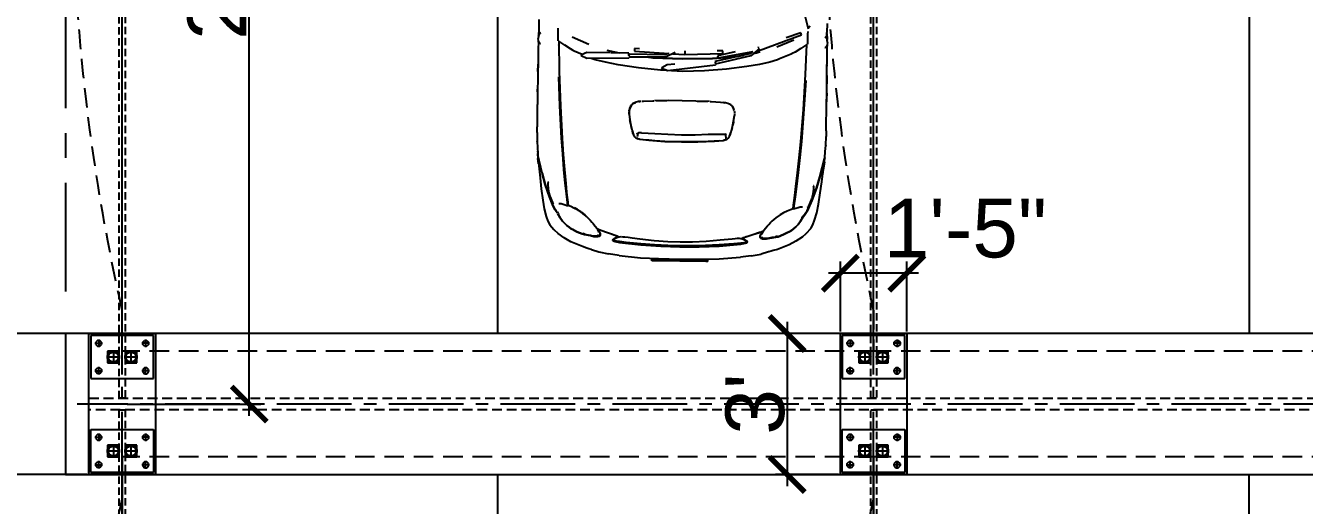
# Model space of a CAD drawing. Header units: inches. Extents: x 7915 to 10666, y -851 to 1175.
# Drawn here: x 8108.3 to 8435, y 90.7 to 213.2 of the extents above; entities that cross this region are included whole.
import ezdxf

# ---------------------------------------------------------------- set-up
doc = ezdxf.new("R2010")
doc.units = ezdxf.units.IN
doc.header["$LTSCALE"] = 10
doc.header["$MEASUREMENT"] = 0
for name, pattern in [('Amconstr', [9999, 9999, 0]), ('CENTER2', [28.575, 19.05, -3.175, 3.175, -3.175]), ('DASHED', [0.75, 0.5, -0.25]), ('HIDDEN', [9.525, 6.35, -3.175]), ('HIDDEN2', [0.1875, 0.125, -0.0625])]:
    doc.linetypes.add(name, pattern=pattern)
for name, color, linetype in [('CAR1', 250, 'Continuous'), ('dim', 1, 'Continuous'), ('DIM DET', 2, 'Continuous'), ('PARK LINE', 2, 'Continuous'), ('SHADE COL', 4, 'Continuous'), ('SHADE I SEC BEAM', 11, 'HIDDEN2'), ('TEFLONE', 41, 'Continuous'), ('WALL', 4, 'Continuous')]:
    doc.layers.add(name, color=color, linetype=linetype)
doc.styles.add('3-16', font='arial.ttf', dxfattribs={"height": 15})
doc.dimstyles.new('3-16 INCH', dxfattribs={"dimtxt": 15, "dimasz": 9, "dimexe": 3, "dimexo": 0.5, "dimgap": 0.5, "dimtad": 1, "dimdec": 4, "dimzin": 0, "dimdsep": 46, "dimlunit": 4, "dimtxsty": '3-16', "dimblk": 'ARCHTICK', "dimcen": 8, "dimdle": 3, "dimclrd": 1, "dimclre": 8, "dimclrt": 2, "dimadec": 3, "dimazin": 0, "dimtfac": 1, "dimtdec": 4, "dimtofl": 0, "dimtmove": 2, "dimatfit": 3, "dimldrblk": 'AERO', "dimfxl": 0, "dimtolj": 1, "dimtzin": 0, "dimarcsym": 0})

# ---------------------------------------------------------------- blocks, each defined once
blk = doc.blocks.new('A$Cb01bacc0')
at = {"layer": 'SHADE COL', "linetype": 'Amconstr', "lineweight": 25}
h = blk.add_hatch(color=250, dxfattribs=at)
h.dxf.hatch_style = 1
edge = h.paths.add_edge_path(flags=17)
edge.add_arc((0, 0), 1.25, 0, 360)
edge = h.paths.add_edge_path()
edge.add_arc((0, 0), 1.5, 0, 360)
at = {"layer": 'SHADE COL', "color": 250, "linetype": 'Amconstr', "lineweight": 25}
for p, q in [((1.75, 0), (-1.75, 0)), ((0, -1.75), (0, 1.75))]:
    blk.add_line(p, q, dxfattribs=at)
at = {"layer": 'SHADE COL', "color": 1, "linetype": 'Amconstr', "lineweight": 25}
blk.add_lwpolyline([(-1.5, -1.5), (1.5, -1.5), (1.5, 1.5), (-1.5, 1.5)], close=True, dxfattribs=at)
at = {"layer": 'SHADE COL', "linetype": 'Amconstr', "lineweight": 25}
for radius in [1.5, 1.25]:
    blk.add_circle((0, 0), radius, dxfattribs=at)
blk = doc.blocks.new('A$Cdadfba19')
at = {"layer": 'SHADE COL', "color": 250, "linetype": 'Amconstr', "lineweight": 25}
for p, q in [((1, 0), (-1, 0)), ((0, 1), (0, -1))]:
    blk.add_line(p, q, dxfattribs=at)
at = {"layer": 'SHADE COL', "color": 1, "linetype": 'Amconstr', "lineweight": 25}
blk.add_lwpolyline([(-0.31, 0.75), (-0.75, 0.31), (-0.75, -0.31), (-0.31, -0.75), (0.31, -0.75), (0.75, -0.31), (0.75, 0.31), (0.31, 0.75)], close=True, dxfattribs=at)
blk = doc.blocks.new('*U247')
at = {"layer": 'DIM DET', "color": 250, "linetype": 'CENTER2', "ltscale": 0.1}
blk.add_line((0, -21), (0, 21), dxfattribs=at)
at = {"layer": 'SHADE COL', "color": 1, "linetype": 'Amconstr', "lineweight": 25}
blk.add_lwpolyline([(-8.5, -18), (-8.5, 18), (8.5, 18), (8.5, -18)], close=True, dxfattribs=at)
at = {"layer": 'SHADE COL', "color": 2, "linetype": 'Amconstr', "lineweight": 25}
for points in [[(8, 6.5), (8, 17.5), (-8, 17.5), (-8, 6.5)], [(8, -6.5), (8, -17.5), (-8, -17.5), (-8, -6.5)]]:
    blk.add_lwpolyline(points, close=True, dxfattribs=at)
for p, rotation in [((-6, 15.5), 90), ((6, 8.5), 270), ((-6, -8.5), 90), ((6, -15.5), 270)]:
    blk.add_blockref('A$Cdadfba19', p, dxfattribs=dict(at, rotation=rotation))
at = {"layer": 'SHADE COL', "color": 2, "linetype": 'Amconstr', "lineweight": 25, "xscale": -1}
for p, rotation in [((6, 15.5), 270), ((-6, 8.5), 90), ((6, -8.5), 270), ((-6, -15.5), 90)]:
    blk.add_blockref('A$Cdadfba19', p, dxfattribs=dict(at, rotation=rotation))
at = {"layer": 'SHADE COL', "linetype": 'Amconstr', "lineweight": 25, "rotation": 90.00000000000001}
for p in [(-2.25, 12), (2.25, 12), (-2.25, -12), (2.25, -12)]:
    blk.add_blockref('A$Cb01bacc0', p, dxfattribs=at)
blk = doc.blocks.new('*U248')
at = {"layer": 'dim', "color": 0, "linetype": 'ByBlock', "lineweight": -2}
for p in [(0, 0), (192, 0)]:
    blk.add_blockref('*U247', p, dxfattribs=at)
blk = doc.blocks.new('*U249')
at = {"layer": 'PARK LINE', "linetype": 'Amconstr', "lineweight": 25}
for p, q in [((-17.45, 4.43), (-203.54, 51.71)), ((203.54, -51.71), (17.45, -4.43))]:
    blk.add_line(p, q, dxfattribs=at)
blk = doc.blocks.new('*U250')
at = {"layer": 'PARK LINE', "color": 0, "linetype": 'ByBlock', "lineweight": -2}
for p in [(0, 0), (-23.64, -93.04), (-47.27, -186.09), (-70.91, -279.13)]:
    blk.add_blockref('*U249', p, dxfattribs=at)
blk = doc.blocks.new('*U251')
at = {"layer": 'SHADE I SEC BEAM', "ltscale": 1.5}
blk.add_lwpolyline([(-0.75, 124.75), (0.75, 124.75), (0.75, -124.75), (-0.75, -124.75)], close=True, dxfattribs=at)
blk = doc.blocks.new('*U252')
at = {"layer": 'dim', "color": 0, "linetype": 'ByBlock', "lineweight": -2}
for p in [(0, 252.5), (192, 252.5), (0, 0), (192, 0)]:
    blk.add_blockref('*U251', p, dxfattribs=at)
blk = doc.blocks.new('*U253')
at = {"layer": 'TEFLONE', "linetype": 'DASHED'}
blk.add_lwpolyline([(-89.63, 108, 0.1117), (-89.63, -120), (102.37, -120, -0.1117), (102.37, 108), (102.37, 118.5), (-89.63, 118.5)], format="xyb", close=True, dxfattribs=at)
blk = doc.blocks.new('*U254')
at = {"layer": 'TEFLONE', "color": 0, "linetype": 'ByBlock', "lineweight": -2}
for p in [(0, 0), (192, 0)]:
    blk.add_blockref('*U253', p, dxfattribs=at)
blk = doc.blocks.new('*U255')
at = {"layer": 'TEFLONE', "linetype": 'DASHED'}
blk.add_lwpolyline([(-89.63, 108, 0.1117), (-89.63, -120), (102.37, -120, -0.1117), (102.37, 108), (102.37, 118.5), (-89.63, 118.5)], format="xyb", close=True, dxfattribs=at)
blk = doc.blocks.new('*U256')
at = {"layer": 'TEFLONE', "color": 0, "linetype": 'ByBlock', "lineweight": -2}
for p in [(0, 0), (192, 0)]:
    blk.add_blockref('*U255', p, dxfattribs=at)
blk = doc.blocks.new('A$C6e495745')
at = {"layer": 'CAR1'}
for p, q in [((25.6, 78.29), (26.94, 78.43)), ((26.94, 78.43), (26.34, 78.41)), ((27.57, 78.47), (26.94, 78.43)), ((28.49, 78.54), (26.96, 78.42)), ((30.04, 78.64), (28.49, 78.54)), ((30.04, 78.64), (30.13, 78.64)), ((32.33, 78.68), (30.13, 78.64)), ((32.33, 78.68), (33.75, 78.67)), ((36.21, 78.7), (33.75, 78.67)), ((38.54, 78.72), (36.21, 78.7)), ((40.51, 78.72), (38.54, 78.72)), ((42.71, 78.71), (39.48, 78.68)), ((43.4, 78.71), (40.51, 78.72)), ((42.71, 78.71), (43.4, 78.71)), ((45.62, 78.7), (43.4, 78.71)), ((47.81, 78.69), (45.62, 78.7)), ((47.93, 78.68), (45.79, 78.69)), ((49.8, 78.68), (47.81, 78.69)), ((47.93, 78.68), (49.8, 78.67)), ((50.73, 78.67), (49.8, 78.68)), ((49.8, 78.67), (49.8, 78.67)), ((51.84, 78.67), (49.81, 78.68)), ((53.74, 78.67), (51.84, 78.67)), ((55.42, 78.67), (53.74, 78.67)), ((54.99, 78.21), (55.29, 78.5)), ((55.29, 78.5), (55.71, 78.65)), ((55.42, 78.67), (55.74, 78.65)), ((55.71, 78.65), (55.8, 78.67)), ((55.8, 78.67), (56.37, 78.71)), ((56.94, 78.67), (56.37, 78.71)), ((56.94, 78.67), (57.03, 78.65)), ((57.45, 78.5), (57.03, 78.65)), ((57.18, 78.59), (58.65, 78.54)), ((57.74, 78.21), (57.45, 78.5)), ((58.65, 78.54), (58.92, 78.54)), ((58.92, 78.54), (61.19, 78.56)), ((9.71, 75.6), (8.8, 75.09)), ((10.92, 76.06), (9.71, 75.6)), ((12.86, 76.56), (10.92, 76.06)), ((15.07, 76.99), (12.86, 76.56)), ((14, 74.49), (15.93, 75.31)), ((15.93, 75.31), (14, 74.49)), ((16.13, 75.17), (14.53, 74.53)), ((17.94, 77.41), (15.07, 76.99)), ((15.93, 75.31), (19.11, 76.41)), ((19.11, 76.41), (15.93, 75.31)), ((16.51, 75.31), (16.13, 75.17)), ((16.76, 75.39), (16.51, 75.31)), ((16.98, 75.46), (16.76, 75.39)), ((17.24, 75.53), (16.98, 75.46)), ((18.17, 75.68), (17.24, 75.53)), ((20.77, 77.75), (17.94, 77.41)), ((18.99, 75.77), (18.17, 75.68)), ((19.57, 75.77), (18.99, 75.77)), ((19.11, 76.41), (21.99, 77.25)), ((21.99, 77.25), (19.11, 76.41)), ((19.72, 75.68), (19.57, 75.77)), ((19.74, 75.58), (19.72, 75.68)), ((24.58, 78.19), (20.77, 77.75)), ((21.99, 77.25), (26.64, 78.37)), ((24.3, 78.16), (25.74, 78.35)), ((25.52, 78.28), (25.14, 78.23)), ((25.52, 78.28), (25.6, 78.29)), ((26.34, 78.41), (25.74, 78.35)), ((26.64, 78.37), (26.75, 78.39)), ((26.75, 78.39), (26.64, 78.37)), ((26.75, 78.39), (26.84, 78.4)), ((26.84, 78.4), (26.75, 78.39)), ((26.84, 78.4), (26.92, 78.41)), ((26.92, 78.41), (26.84, 78.4)), ((26.96, 78.42), (26.87, 78.4)), ((54.96, 78.1), (54.99, 78.21)), ((57.78, 78.09), (57.74, 78.21)), ((5.51, 71.36), (6.59, 72.91)), ((7.59, 74.06), (6.61, 72.93)), ((8.8, 75.09), (7.59, 74.06)), ((9.77, 71.85), (10.64, 72.46)), ((10.64, 72.46), (9.77, 71.85)), ((10.64, 72.46), (11.67, 73.07)), ((11.67, 73.07), (10.64, 72.46)), ((11.72, 72.99), (11.49, 72.87)), ((11.89, 73.21), (11.78, 73.13)), ((11.78, 73.02), (12.12, 73.13)), ((11.84, 73.21), (12.18, 73.45)), ((12.3, 73.49), (11.89, 73.21)), ((12.18, 73.45), (12.68, 73.79)), ((12.77, 73.81), (12.3, 73.49)), ((12.68, 73.79), (13.21, 74.13)), ((13.21, 74.13), (12.68, 73.79)), ((13.21, 74.13), (14, 74.49)), ((14, 74.49), (13.21, 74.13)), ((14.09, 74.13), (14.14, 74.26)), ((14.26, 72.3), (14.12, 71.78)), ((14.17, 74.32), (14.14, 74.26)), ((14.32, 74.41), (14.17, 74.32)), ((14.27, 72.88), (14.26, 72.3)), ((14.53, 74.53), (14.32, 74.41)), ((26.83, 71.92), (22.96, 71.55)), ((23.03, 71.67), (26.89, 72.04)), ((30.9, 72.26), (26.83, 71.92)), ((26.89, 72.04), (30.95, 72.39)), ((39.15, 72.8), (30.9, 72.26)), ((30.95, 72.39), (39.24, 72.92)), ((48.09, 73.21), (39.15, 72.8)), ((39.24, 72.92), (46.59, 73.28)), ((55.77, 73.46), (48.09, 73.21)), ((53.8, 70.46), (54.72, 71.89)), ((54.72, 71.89), (55.77, 73.46)), ((54.93, 73.56), (54.85, 73.43)), ((55.82, 73.59), (58.4, 73.62)), ((58.4, 73.62), (59.06, 73.62)), ((3.35, 66.7), (4.55, 69.63)), ((4.55, 69.63), (5.51, 71.36)), ((7.13, 68.13), (7.67, 69.2)), ((7.67, 69.2), (7.13, 68.13)), ((7.67, 69.2), (7.85, 69.6)), ((7.85, 69.6), (7.67, 69.2)), ((7.85, 69.6), (8.25, 70.16)), ((8.25, 70.16), (7.85, 69.6)), ((8.25, 70.16), (8.67, 70.71)), ((8.67, 70.71), (8.25, 70.16)), ((8.67, 70.71), (9.16, 71.26)), ((9.16, 71.26), (8.67, 70.71)), ((9.16, 71.26), (9.77, 71.85)), ((9.77, 71.85), (9.16, 71.26)), ((12.73, 68.11), (13.17, 68.99)), ((12.82, 68.11), (13.2, 68.87)), ((13.17, 68.99), (13.53, 69.83)), ((13.53, 69.83), (13.77, 70.58)), ((13.96, 71.24), (13.72, 70.58)), ((13.72, 70.58), (14.55, 70.68)), ((13.72, 70.57), (13.72, 70.58)), ((13.72, 70.58), (13.73, 70.58)), ((14.69, 70.61), (13.74, 70.5)), ((13.77, 70.58), (13.77, 70.59)), ((14.12, 71.78), (13.96, 71.24)), ((14.55, 70.68), (16.81, 70.98)), ((15.87, 70.76), (14.69, 70.61)), ((17.19, 70.92), (15.87, 70.76)), ((16.81, 70.98), (19.49, 71.3)), ((19.43, 71.18), (17.19, 70.92)), ((22.96, 71.55), (19.43, 71.18)), ((19.49, 71.3), (23.02, 71.67)), ((23.02, 71.67), (23.02, 71.67)), ((23.03, 71.67), (23.03, 71.67)), ((52.39, 67.46), (53.23, 69.47)), ((53.23, 69.47), (53.29, 69.62)), ((53.29, 69.62), (53.37, 69.75)), ((53.37, 69.75), (53.8, 70.46)), ((54.99, 65.79), (56.8, 70.07)), ((2.85, 65.07), (3.01, 65.57)), ((3.01, 65.57), (3.35, 66.7)), ((6.3, 65.24), (6.44, 66.23)), ((6.44, 66.23), (6.3, 65.24)), ((6.51, 65.66), (6.43, 65.3)), ((6.44, 66.23), (6.59, 66.8)), ((6.59, 66.8), (6.44, 66.23)), ((6.59, 66.8), (7.13, 68.13)), ((7.13, 68.13), (6.59, 66.8)), ((6.77, 66.63), (6.63, 66.15)), ((10.51, 65.15), (11.36, 66.14)), ((11.49, 66.16), (10.6, 65.24)), ((11.36, 66.14), (12.2, 67.25)), ((12.18, 67.06), (11.49, 66.16)), ((12.18, 67.06), (12.82, 68.11)), ((12.18, 67.06), (12.18, 67.06)), ((12.2, 67.25), (12.73, 68.11)), ((51.42, 66.21), (52.1, 67.72)), ((51.66, 55.46), (51.42, 66.21)), ((52.32, 67.63), (52.1, 67.72)), ((52.9, 66.23), (52.32, 67.63)), ((52.91, 60.21), (52.9, 66.23)), ((54.98, 65.77), (54.99, 65.79)), ((2.07, 62.49), (1.64, 59.96)), ((2.63, 64.37), (2.07, 62.49)), ((2.63, 64.37), (2.66, 64.45)), ((2.66, 64.45), (2.85, 65.07)), ((5.96, 63.12), (6.02, 63.83)), ((6.02, 63.83), (5.96, 63.12)), ((6, 62.8), (5.96, 63.12)), ((5.96, 63.12), (6, 62.8)), ((6.12, 62.41), (6, 62.8)), ((6, 62.8), (6.12, 62.41)), ((6.02, 63.83), (6.19, 64.68)), ((6.19, 64.68), (6.02, 63.83)), ((6.2, 62.29), (6.12, 62.41)), ((6.12, 62.41), (6.2, 62.29)), ((6.24, 64.51), (6.14, 63.46)), ((6.14, 63.46), (6.18, 63.06)), ((6.18, 63.06), (6.25, 62.85)), ((6.19, 64.68), (6.3, 65.24)), ((6.3, 65.24), (6.19, 64.68)), ((6.37, 62.21), (6.2, 62.29)), ((6.2, 62.29), (6.37, 62.21)), ((6.43, 65.3), (6.24, 64.51)), ((6.27, 62.8), (6.38, 62.63)), ((6.85, 62.24), (6.37, 62.21)), ((6.37, 62.21), (6.85, 62.24)), ((6.38, 62.63), (6.49, 62.57)), ((7.38, 62.51), (6.85, 62.24)), ((6.85, 62.24), (7.38, 62.51)), ((7.04, 62.51), (7.37, 62.62)), ((7.36, 62.56), (7.89, 62.9)), ((7.37, 62.62), (7.77, 62.85)), ((7.86, 62.82), (7.38, 62.51)), ((7.38, 62.51), (7.86, 62.82)), ((7.45, 62.66), (7.44, 62.66)), ((7.48, 62.67), (7.45, 62.66)), ((7.53, 62.03), (7.86, 62.82)), ((7.9, 62.89), (7.65, 62.05)), ((7.77, 62.85), (7.99, 62.99)), ((7.85, 62.8), (7.87, 62.8)), ((7.86, 62.82), (7.89, 62.9)), ((7.87, 62.85), (7.89, 62.86)), ((7.88, 62.86), (7.9, 62.87)), ((7.89, 62.9), (7.92, 62.91)), ((8.01, 63.01), (7.9, 62.89)), ((8.6, 63.47), (8.01, 63.01)), ((8.75, 63.57), (8.6, 63.47)), ((9.3, 64.02), (8.75, 63.57)), ((9.66, 64.36), (9.3, 64.02)), ((10.17, 64.82), (9.66, 64.36)), ((10.6, 65.24), (10.17, 64.82)), ((50.51, 61.45), (51.12, 64.09)), ((51.12, 64.09), (51.44, 65.11)), ((1.19, 57.26), (1.64, 59.96)), ((4.94, 58.8), (5.05, 58.95)), ((5.05, 58.95), (4.94, 58.8)), ((5.05, 58.95), (5.11, 58.97)), ((5.11, 58.97), (5.05, 58.95)), ((5.11, 58.97), (5.3, 58.83)), ((5.3, 58.83), (5.11, 58.97)), ((5.3, 58.83), (5.46, 58.57)), ((5.46, 58.57), (5.3, 58.83)), ((6.43, 58.67), (6.61, 59.27)), ((6.69, 59.29), (6.47, 58.58)), ((6.61, 59.27), (6.96, 60.35)), ((7.04, 60.35), (6.69, 59.29)), ((6.96, 60.35), (7.53, 62.03)), ((7.65, 62.05), (7.04, 60.35)), ((49.91, 58.24), (50.51, 61.45)), ((52.92, 55.49), (52.91, 60.05)), ((52.92, 57.92), (53.53, 61.07)), ((1.19, 57.26), (0.73, 51.79)), ((4, 51.79), (4.51, 57.27)), ((4.51, 57.27), (4, 51.79)), ((4.51, 57.27), (4.8, 58.37)), ((4.8, 58.37), (4.51, 57.27)), ((4.9, 57.26), (4.69, 55.5)), ((4.8, 58.37), (4.87, 58.58)), ((4.87, 58.58), (4.8, 58.37)), ((4.87, 58.58), (4.94, 58.8)), ((4.94, 58.8), (4.87, 58.58)), ((5, 58.09), (4.9, 57.26)), ((5.08, 58.52), (5, 58.09)), ((5.29, 58.67), (5.47, 58.52)), ((5.46, 58.57), (5.71, 58.18)), ((5.71, 58.18), (5.46, 58.57)), ((5.47, 58.52), (5.63, 58.25)), ((5.63, 58.25), (5.75, 58.07)), ((5.71, 58.18), (5.9, 57.67)), ((5.9, 57.67), (5.71, 58.18)), ((5.9, 57.67), (5.93, 57.56)), ((5.93, 57.56), (5.9, 57.67)), ((5.99, 55.86), (5.92, 55.04)), ((5.93, 57.56), (6.22, 58.11)), ((6, 57.56), (5.93, 57.56)), ((6.23, 57.96), (5.95, 57.47)), ((5.95, 57.47), (6.01, 57.26)), ((6.03, 56.36), (5.99, 55.86)), ((6, 57.56), (6, 57.55)), ((6.01, 57.26), (6.05, 56.83)), ((6.05, 56.83), (6.03, 56.36)), ((6.22, 58.11), (6.43, 58.67)), ((6.47, 58.58), (6.23, 57.96)), ((49.17, 53.01), (49.91, 58.24)), ((4.69, 55.5), (4.37, 51.76)), ((5.8, 54.01), (5.55, 52.03)), ((5.92, 55.04), (5.8, 54.01)), ((30.97, 52.44), (30.74, 50.11)), ((31.26, 53.2), (30.97, 52.44)), ((30.99, 52.5), (31.02, 52.76)), ((31.02, 52.76), (31.21, 53.21)), ((31.34, 53.45), (31.17, 53.23)), ((31.17, 53.23), (31.25, 53.19)), ((31.55, 53.67), (31.34, 53.45)), ((31.36, 53.48), (31.36, 53.47)), ((31.37, 53.48), (31.36, 53.48)), ((31.8, 53.85), (31.55, 53.67)), ((32.46, 52.95), (31.55, 53.07)), ((32.09, 54), (31.8, 53.85)), ((31.87, 53.89), (31.89, 53.91)), ((31.89, 53.91), (31.95, 53.93)), ((33.22, 54.39), (32.09, 54)), ((32.32, 54.08), (32.55, 54.18)), ((32.34, 53.08), (32.56, 52.85)), ((32.34, 53.08), (32.34, 53.08)), ((32.37, 53.3), (32.59, 52.78)), ((32.37, 53.22), (32.48, 53.03)), ((32.37, 53.22), (32.37, 53.22)), ((32.55, 54.18), (32.93, 54.29)), ((32.58, 51.99), (32.59, 52.79)), ((34.53, 54.74), (33.22, 54.39)), ((33.5, 54.47), (33.84, 54.57)), ((33.84, 54.57), (34.23, 54.66)), ((35.94, 55.02), (34.53, 54.74)), ((34.94, 54.82), (35.57, 54.96)), ((35.57, 54.96), (35.86, 55)), ((37.35, 55.22), (35.94, 55.02)), ((37.35, 55.22), (37.5, 55.24)), ((38.02, 55.23), (37.35, 55.22)), ((37.5, 55.24), (37.85, 55.23)), ((38.65, 55.13), (38.02, 55.23)), ((38.09, 55.22), (38.25, 55.21)), ((38.25, 55.21), (38.49, 55.15)), ((39.21, 54.94), (38.65, 55.13)), ((38.79, 55.08), (38.84, 55.07)), ((38.84, 55.07), (39.2, 54.94)), ((39.2, 54.94), (39.52, 54.78)), ((39.68, 54.69), (39.21, 54.94)), ((39.52, 54.78), (39.56, 54.76)), ((39.85, 54.56), (39.68, 54.69)), ((39.72, 54.66), (39.77, 54.64)), ((39.77, 54.64), (39.79, 54.61)), ((39.97, 54.41), (39.85, 54.56)), ((40.05, 54.25), (39.97, 54.41)), ((40.01, 54.33), (40.05, 54.27)), ((40.05, 54.27), (40.29, 53.77)), ((40.15, 54.07), (40.05, 54.25)), ((40.4, 53.45), (40.15, 54.07)), ((40.29, 53.77), (40.34, 53.61)), ((40.57, 52.88), (40.4, 53.45)), ((40.66, 52.24), (40.57, 52.88)), ((40.58, 52.81), (40.6, 52.75)), ((40.6, 52.75), (40.62, 52.52)), ((48.65, 47.37), (49.17, 53.01)), ((51.66, 55.46), (51.75, 55.46)), ((52.01, 46.15), (51.9, 55.47)), ((52.51, 55.44), (52.17, 55.48)), ((52.3, 55.47), (52.92, 55.49)), ((52.46, 55.45), (52.46, 55.47)), ((52.63, 55.43), (52.51, 55.44)), ((52.61, 46.33), (52.63, 55.43)), ((53.41, 54.09), (52.96, 45.2)), ((54.1, 54.11), (53.41, 54.09)), ((54.06, 52.8), (54.1, 54.11)), ((0.73, 51.79), (0.56, 47.23)), ((3.72, 46.64), (4, 51.79)), ((4, 51.79), (3.72, 46.64)), ((4.37, 51.76), (4.16, 48.27)), ((5.55, 52.03), (5.21, 48.4)), ((30.74, 50.11), (30.5, 45.97)), ((30.64, 48.6), (30.74, 50.12)), ((30.74, 50.12), (30.87, 51.45)), ((30.87, 51.45), (30.87, 51.46)), ((32.58, 51.99), (32.48, 48.59)), ((40.67, 52.03), (40.72, 51.62)), ((40.72, 51.62), (40.85, 49.18)), ((40.85, 49.18), (40.86, 48.96)), ((51.85, 49.39), (51.63, 41.76)), ((51.63, 41.76), (51.85, 49.38)), ((51.85, 49.38), (51.96, 50.47)), ((51.96, 50.47), (51.85, 49.39)), ((0, 48.81), (0, 48.93)), ((0, 48.93), (0.44, 48.92)), ((0, 48.62), (0, 48.81)), ((0, 48.38), (0, 48.62)), ((0, 35.14), (0, 48.38)), ((0.44, 48.92), (0.44, 48.8)), ((0.44, 48.8), (0.44, 48.92)), ((0.44, 48.8), (0.44, 48.6)), ((0.44, 48.61), (0.44, 48.8)), ((0.44, 48.39), (0.44, 48.61)), ((0.44, 48.6), (0.44, 48.38)), ((0.44, 35.14), (0.44, 48.39)), ((0.44, 48.38), (0.44, 35.14)), ((0.56, 47.23), (0.5, 41.76)), ((3.62, 41.76), (3.72, 46.64)), ((3.72, 46.64), (3.62, 41.76)), ((4.16, 48.27), (4.03, 44.87)), ((5.21, 48.4), (4.99, 44.91)), ((30.5, 45.97), (30.43, 41.76)), ((30.43, 41.76), (30.49, 45.97)), ((30.49, 45.97), (30.64, 48.6)), ((32.48, 48.59), (32.34, 45.28)), ((40.94, 45.3), (40.87, 48.75)), ((40.88, 48.26), (40.93, 46.71)), ((40.93, 46.71), (40.93, 45.62)), ((48.45, 41.76), (48.65, 47.37)), ((48.58, 45.53), (49.13, 47.1)), ((49.28, 47.02), (49.13, 47.1)), ((50.04, 45.69), (49.28, 47.02)), ((53.21, 43.66), (52.01, 46.15)), ((52.97, 45.39), (52.61, 46.33)), ((4.03, 44.87), (3.99, 41.76)), ((4.99, 44.91), (4.91, 41.76)), ((32.34, 45.28), (32.26, 41.76)), ((40.94, 41.76), (40.94, 45.3)), ((50.16, 33.35), (48.58, 45.51)), ((50.26, 43.73), (50.04, 45.69)), ((52.92, 44.27), (52.76, 41.22)), ((53.21, 43.66), (53.23, 43.66)), ((0.5, 41.76), (0.56, 36.29)), ((3.72, 36.88), (3.62, 41.76)), ((3.62, 41.76), (3.72, 36.88)), ((3.99, 41.76), (4.03, 38.65)), ((4.91, 41.76), (4.99, 38.61)), ((30.43, 41.76), (30.5, 37.55)), ((30.49, 37.55), (30.43, 41.76)), ((32.26, 41.76), (32.34, 38.24)), ((40.94, 38.22), (40.94, 41.76)), ((48.65, 36.15), (48.45, 41.76)), ((51.85, 34.14), (51.63, 41.76)), ((51.63, 41.76), (51.85, 34.13)), ((52.76, 41.22), (53.13, 31.51)), ((53.55, 41.2), (52.76, 41.22)), ((53.68, 41.21), (53.55, 41.2)), ((0.56, 36.29), (0.73, 31.73)), ((4, 31.73), (3.72, 36.88)), ((3.72, 36.88), (4, 31.73)), ((4.03, 38.65), (4.16, 35.25)), ((4.99, 38.61), (5.21, 35.11)), ((30.64, 34.92), (30.49, 37.55)), ((30.5, 37.55), (30.74, 33.36)), ((32.34, 38.24), (32.48, 34.93)), ((40.87, 34.77), (40.94, 38.22)), ((40.93, 36.81), (40.88, 35.25)), ((40.93, 37.89), (40.93, 36.81)), ((49.17, 30.51), (48.65, 36.15)), ((0, 34.93), (0, 35.14)), ((0, 34.74), (0, 34.93)), ((0, 34.6), (0, 34.74)), ((0, 34.6), (0.44, 34.6)), ((0, 34.6), (0.44, 34.6)), ((0.44, 34.93), (0.44, 35.14)), ((0.44, 35.14), (0.44, 34.91)), ((0.44, 34.73), (0.44, 34.93)), ((0.44, 34.91), (0.44, 34.72)), ((0.44, 34.6), (0.44, 34.73)), ((0.44, 34.72), (0.44, 34.6)), ((0.44, 34.6), (0.44, 34.6)), ((4.16, 35.25), (4.37, 31.76)), ((5.21, 35.11), (5.55, 31.49)), ((30.74, 33.4), (30.64, 34.92)), ((30.87, 32.08), (30.74, 33.4)), ((30.74, 33.36), (30.97, 31.08)), ((32.48, 34.93), (32.58, 31.53)), ((40.85, 34.34), (40.72, 31.9)), ((40.86, 34.55), (40.85, 34.34)), ((50.16, 33.35), (50.3, 33.36)), ((52.64, 24.32), (50.39, 33.38)), ((51.04, 33.46), (50.57, 33.41)), ((51.07, 33.48), (51.04, 33.46)), ((53.15, 24.64), (51.12, 33.48)), ((52.49, 27.78), (51.85, 34.14)), ((51.85, 34.13), (52.29, 29.7)), ((52.57, 32.88), (52.07, 32.69)), ((52.07, 32.69), (53.79, 23.74)), ((53.63, 28.33), (52.57, 32.88)), ((53.86, 31.53), (53.84, 32.99)), ((0.73, 31.73), (1.19, 26.26)), ((4.51, 26.25), (4, 31.73)), ((4, 31.73), (4.51, 26.25)), ((4.37, 31.76), (4.69, 28.02)), ((5.55, 31.49), (5.8, 29.51)), ((5.8, 29.51), (5.92, 28.48)), ((30.97, 31.08), (31.26, 30.31)), ((31.02, 30.76), (30.99, 31.01)), ((31.21, 30.31), (31.02, 30.76)), ((31.25, 30.33), (31.17, 30.29)), ((31.17, 30.29), (31.34, 30.06)), ((31.34, 30.06), (31.55, 29.85)), ((31.36, 30.04), (31.36, 30.03)), ((31.36, 30.03), (31.37, 30.03)), ((32.44, 30.55), (31.51, 30.44)), ((31.55, 29.85), (31.8, 29.67)), ((31.8, 29.67), (32.09, 29.52)), ((31.89, 29.61), (31.87, 29.63)), ((31.95, 29.59), (31.89, 29.61)), ((32.09, 29.52), (33.22, 29.13)), ((32.55, 29.34), (32.32, 29.44)), ((32.34, 30.43), (32.56, 30.67)), ((32.37, 30.3), (32.59, 30.74)), ((32.58, 31.53), (32.59, 30.74)), ((40.05, 29.27), (40.15, 29.45)), ((40.15, 29.45), (40.4, 30.07)), ((40.4, 30.07), (40.57, 30.64)), ((40.57, 30.64), (40.66, 31.28)), ((40.62, 31), (40.6, 30.76)), ((40.72, 31.9), (40.66, 31.28)), ((49.91, 25.28), (49.17, 30.51)), ((53.13, 31.51), (53.82, 31.53)), ((53.86, 31.53), (53.82, 31.53)), ((1.64, 23.56), (1.19, 26.26)), ((4.8, 25.15), (4.51, 26.25)), ((4.51, 26.25), (4.8, 25.15)), ((4.69, 28.02), (4.9, 26.25)), ((4.9, 26.25), (5, 25.43)), ((5.92, 28.48), (5.99, 27.66)), ((6.01, 26.26), (5.95, 26.04)), ((5.99, 27.66), (6.03, 27.16)), ((6.05, 26.69), (6.01, 26.26)), ((6.03, 27.16), (6.05, 26.69)), ((32.93, 29.23), (32.55, 29.34)), ((33.22, 29.13), (34.53, 28.78)), ((33.84, 28.95), (33.5, 29.05)), ((34.23, 28.86), (33.84, 28.95)), ((34.53, 28.78), (35.94, 28.5)), ((35.57, 28.56), (34.94, 28.7)), ((35.86, 28.52), (35.57, 28.56)), ((35.94, 28.5), (37.35, 28.3)), ((37.5, 28.28), (37.35, 28.3)), ((37.87, 28.29), (37.5, 28.28)), ((38.25, 28.3), (38.08, 28.3)), ((38.51, 28.37), (38.25, 28.3)), ((38.65, 28.39), (39.21, 28.58)), ((38.84, 28.45), (38.79, 28.44)), ((39.2, 28.57), (38.84, 28.45)), ((39.52, 28.74), (39.2, 28.57)), ((39.21, 28.58), (39.68, 28.83)), ((39.58, 28.77), (39.52, 28.74)), ((39.68, 28.83), (39.85, 28.96)), ((39.85, 28.96), (40.05, 29.27)), ((52.49, 27.8), (52.81, 26.12)), ((52.81, 26.15), (52.49, 27.78)), ((1.64, 23.56), (2.07, 21.03)), ((4.87, 24.94), (4.8, 25.15)), ((4.8, 25.15), (4.87, 24.94)), ((4.94, 24.72), (4.87, 24.94)), ((4.87, 24.94), (4.94, 24.72)), ((5.05, 24.57), (4.94, 24.72)), ((4.94, 24.72), (5.05, 24.57)), ((5, 25.43), (5.08, 24.99)), ((5.11, 24.55), (5.05, 24.57)), ((5.05, 24.57), (5.11, 24.55)), ((5.3, 24.69), (5.11, 24.55)), ((5.11, 24.55), (5.3, 24.69)), ((5.47, 25), (5.29, 24.85)), ((5.46, 24.95), (5.3, 24.69)), ((5.3, 24.69), (5.46, 24.95)), ((5.71, 25.34), (5.46, 24.95)), ((5.46, 24.95), (5.71, 25.34)), ((5.63, 25.26), (5.47, 25)), ((5.75, 25.45), (5.63, 25.26)), ((5.9, 25.85), (5.71, 25.34)), ((5.71, 25.34), (5.9, 25.85)), ((5.93, 25.96), (5.9, 25.85)), ((5.9, 25.85), (5.93, 25.96)), ((6.22, 25.41), (5.93, 25.96)), ((5.93, 25.96), (6, 25.96)), ((5.95, 26.04), (6.23, 25.56)), ((6, 25.97), (6, 25.96)), ((6.43, 24.85), (6.22, 25.41)), ((6.23, 25.56), (6.47, 24.94)), ((6.61, 24.25), (6.43, 24.85)), ((6.47, 24.94), (6.69, 24.23)), ((6.96, 23.17), (6.61, 24.25)), ((6.69, 24.23), (7.04, 23.17)), ((7.53, 21.49), (6.96, 23.17)), ((7.04, 23.17), (7.65, 21.47)), ((50.51, 22.07), (49.91, 25.28)), ((54.52, 22.2), (52.64, 24.32)), ((53.78, 23.83), (53.15, 24.64)), ((53.53, 22.44), (53.31, 23.56)), ((53.31, 23.56), (53.53, 22.44)), ((2.65, 19.1), (2.07, 21.03)), ((6, 20.72), (5.96, 20.4)), ((5.96, 20.4), (6, 20.72)), ((5.96, 20.4), (6.02, 19.68)), ((6.02, 19.68), (5.96, 20.4)), ((6.12, 21.11), (6, 20.72)), ((6, 20.72), (6.12, 21.11)), ((6.02, 19.68), (6.19, 18.84)), ((6.19, 18.84), (6.02, 19.68)), ((6.2, 21.23), (6.12, 21.11)), ((6.12, 21.11), (6.2, 21.23)), ((6.18, 20.46), (6.14, 20.06)), ((6.14, 20.06), (6.24, 19.01)), ((6.25, 20.67), (6.18, 20.46)), ((6.37, 21.31), (6.2, 21.23)), ((6.2, 21.23), (6.37, 21.31)), ((6.38, 20.89), (6.27, 20.71)), ((6.85, 21.28), (6.37, 21.31)), ((6.37, 21.31), (6.85, 21.28)), ((6.5, 20.95), (6.38, 20.89)), ((7.38, 21.01), (6.85, 21.28)), ((6.85, 21.28), (7.38, 21.01)), ((7.37, 20.9), (7.04, 21.01)), ((7.77, 20.67), (7.37, 20.9)), ((7.86, 20.7), (7.38, 21.01)), ((7.38, 21.01), (7.86, 20.7)), ((7.86, 20.7), (7.53, 21.49)), ((7.65, 21.47), (7.9, 20.63)), ((7.99, 20.53), (7.77, 20.67)), ((7.89, 20.62), (7.86, 20.7)), ((7.92, 20.61), (7.89, 20.62)), ((7.9, 20.63), (8.01, 20.51)), ((8.01, 20.51), (8.6, 20.05)), ((8.6, 20.05), (8.75, 19.95)), ((8.75, 19.95), (9.3, 19.49)), ((51.12, 19.43), (50.51, 22.07)), ((53.65, 22.07), (53.53, 22.44)), ((53.53, 22.44), (53.53, 22.44)), ((53.97, 22.82), (54.08, 22.24)), ((54.4, 22.34), (54.08, 22.24)), ((54.08, 22.24), (58.17, 11.43)), ((54.52, 22.2), (54.54, 22.21)), ((54.86, 22.49), (54.74, 22.45)), ((54.95, 22.53), (54.86, 22.49)), ((54.95, 22.53), (54.86, 22.49)), ((2.66, 19.07), (2.63, 19.14)), ((2.85, 18.45), (2.66, 19.07)), ((3.01, 17.94), (2.85, 18.45)), ((3.35, 16.82), (3.01, 17.94)), ((4.55, 13.89), (3.35, 16.82)), ((6.19, 18.84), (6.3, 18.28)), ((6.3, 18.28), (6.19, 18.84)), ((6.24, 19.01), (6.43, 18.21)), ((6.3, 18.28), (6.44, 17.28)), ((6.44, 17.28), (6.3, 18.28)), ((6.43, 18.21), (6.51, 17.85)), ((6.44, 17.28), (6.59, 16.71)), ((6.59, 16.71), (6.44, 17.28)), ((6.59, 16.71), (7.13, 15.39)), ((7.13, 15.39), (6.59, 16.71)), ((6.63, 17.37), (6.77, 16.89)), ((9.3, 19.49), (9.66, 19.16)), ((9.66, 19.16), (10.17, 18.7)), ((10.17, 18.7), (10.6, 18.28)), ((11.36, 17.37), (10.5, 18.37)), ((12.2, 16.27), (11.36, 17.37)), ((51.72, 17.5), (51.12, 19.43)), ((51.81, 17.35), (51.72, 17.5)), ((51.9, 17.2), (51.81, 17.35)), ((51.96, 17.08), (51.9, 17.2)), ((52, 16.98), (51.96, 17.08)), ((53.23, 14.04), (52, 16.98)), ((54.99, 17.73), (54.98, 17.75)), ((56.8, 13.45), (54.99, 17.73)), ((5.51, 12.16), (4.55, 13.89)), ((7.13, 15.39), (7.67, 14.32)), ((7.67, 14.32), (7.13, 15.39)), ((7.67, 14.32), (7.85, 13.92)), ((7.85, 13.92), (7.67, 14.32)), ((7.85, 13.92), (8.25, 13.36)), ((8.25, 13.36), (7.85, 13.92)), ((8.25, 13.36), (8.67, 12.81)), ((8.67, 12.81), (8.25, 13.36)), ((12.73, 15.41), (12.2, 16.27)), ((13.17, 14.53), (12.73, 15.41)), ((13.53, 13.69), (13.17, 14.53)), ((13.77, 12.94), (13.53, 13.69)), ((53.29, 13.9), (53.23, 14.04)), ((53.37, 13.77), (53.29, 13.9)), ((53.8, 13.06), (53.37, 13.77)), ((56.81, 13.44), (56.8, 13.45)), ((58.7, 11.64), (57.43, 15.36)), ((6.59, 10.61), (5.51, 12.16)), ((6.7, 10.48), (6.59, 10.61)), ((6.59, 10.6), (7.59, 9.46)), ((8.67, 12.81), (9.16, 12.26)), ((9.16, 12.26), (8.67, 12.81)), ((9.16, 12.26), (9.77, 11.67)), ((9.77, 11.67), (9.16, 12.26)), ((9.77, 11.67), (10.64, 11.06)), ((10.64, 11.06), (9.77, 11.67)), ((10.64, 11.06), (11.67, 10.45)), ((11.67, 10.45), (10.64, 11.06)), ((11.71, 10.52), (11.39, 10.71)), ((11.48, 10.66), (11.72, 10.53)), ((11.67, 10.45), (11.71, 10.52)), ((11.73, 10.48), (11.67, 10.45)), ((11.67, 10.45), (11.84, 10.31)), ((11.84, 10.31), (11.67, 10.45)), ((11.72, 10.53), (11.85, 10.48)), ((11.78, 10.5), (11.73, 10.48)), ((11.78, 10.39), (11.73, 10.48)), ((12.11, 10.39), (11.78, 10.5)), ((11.78, 10.39), (11.89, 10.31)), ((11.84, 10.31), (12.18, 10.07)), ((12.18, 10.07), (11.84, 10.31)), ((12.77, 9.7), (11.89, 10.31)), ((11.89, 10.31), (12.3, 10.03)), ((12.18, 10.07), (12.68, 9.73)), ((12.68, 9.73), (12.18, 10.07)), ((12.3, 10.03), (12.77, 9.7)), ((13.72, 12.93), (13.72, 12.94)), ((14.55, 12.83), (13.72, 12.93)), ((13.72, 12.93), (13.96, 12.28)), ((13.73, 12.93), (13.72, 12.93)), ((13.77, 12.93), (13.77, 12.94)), ((13.83, 13.01), (14.69, 12.9)), ((13.83, 13.01), (13.83, 13.01)), ((13.86, 12.94), (13.84, 13.01)), ((13.87, 12.92), (13.86, 12.94)), ((13.89, 12.93), (13.86, 12.93)), ((13.96, 12.28), (14.12, 11.73)), ((13.97, 12.99), (13.99, 12.92)), ((14.04, 12.93), (13.98, 12.93)), ((14.04, 12.98), (14.04, 12.93)), ((14.12, 11.73), (14.26, 11.22)), ((14.26, 11.22), (14.27, 10.64)), ((16.81, 12.54), (14.55, 12.83)), ((14.69, 12.9), (15.87, 12.76)), ((15.87, 12.76), (17.19, 12.6)), ((19.49, 12.22), (16.81, 12.54)), ((17.19, 12.6), (19.43, 12.34)), ((19.43, 12.34), (22.96, 11.97)), ((23.02, 11.85), (19.49, 12.22)), ((22.96, 11.97), (26.83, 11.6)), ((23.02, 11.85), (23.02, 11.85)), ((26.89, 11.48), (23.03, 11.85)), ((23.03, 11.85), (23.03, 11.85)), ((26.83, 11.6), (30.9, 11.26)), ((30.95, 11.13), (26.89, 11.48)), ((30.9, 11.26), (39.15, 10.72)), ((39.24, 10.6), (30.95, 11.13)), ((39.15, 10.72), (48.09, 10.31)), ((46.59, 10.24), (39.24, 10.6)), ((46.59, 10.24), (46.59, 10.24)), ((48.09, 10.31), (55.77, 10.06)), ((54.72, 11.63), (53.8, 13.06)), ((55.77, 10.06), (54.72, 11.63)), ((58.4, 9.9), (55.82, 9.93)), ((58.17, 11.43), (58.67, 11.62)), ((59.06, 9.9), (58.4, 9.9)), ((58.7, 11.64), (58.67, 11.62)), ((66.22, 11.49), (59.79, 9.78)), ((59.94, 9.82), (60.4, 9.36)), ((7.59, 9.46), (8.8, 8.43)), ((8.8, 8.43), (9.71, 7.92)), ((9.71, 7.92), (10.92, 7.46)), ((10.92, 7.46), (12.86, 6.96)), ((12.68, 9.73), (13.21, 9.39)), ((13.21, 9.39), (12.68, 9.73)), ((14.03, 9.04), (12.77, 9.7)), ((12.77, 9.7), (13.3, 9.37)), ((12.86, 6.96), (15.07, 6.53)), ((13.21, 9.39), (14, 9.03)), ((14, 9.03), (13.21, 9.39)), ((13.3, 9.37), (14.03, 9.04)), ((14, 9.03), (15.93, 8.21)), ((15.93, 8.21), (14, 9.03)), ((14.03, 9.04), (16.03, 8.19)), ((14.14, 9.25), (14.1, 9.38)), ((14.14, 9.25), (14.17, 9.2)), ((14.17, 9.2), (14.32, 9.1)), ((14.32, 9.1), (14.53, 8.99)), ((14.53, 8.99), (16.13, 8.35)), ((15.93, 8.21), (19.11, 7.1)), ((19.11, 7.1), (15.93, 8.21)), ((16.03, 8.19), (19.15, 7.11)), ((16.13, 8.35), (16.51, 8.21)), ((16.51, 8.21), (16.76, 8.12)), ((16.76, 8.12), (16.98, 8.05)), ((16.98, 8.05), (17.24, 7.98)), ((17.24, 7.98), (18.17, 7.84)), ((18.17, 7.84), (18.99, 7.74)), ((18.99, 7.74), (19.57, 7.75)), ((19.11, 7.1), (21.99, 6.27)), ((21.99, 6.27), (19.11, 7.1)), ((19.15, 7.11), (22.03, 6.28)), ((19.57, 7.75), (19.72, 7.84)), ((19.72, 7.84), (19.74, 7.94)), ((60.4, 9.36), (60.51, 9.31)), ((15.07, 6.53), (17.94, 6.1)), ((17.94, 6.1), (20.77, 5.76)), ((20.77, 5.76), (24.91, 5.3)), ((21.99, 6.27), (26.64, 5.15)), ((26.64, 5.15), (21.99, 6.27)), ((22.03, 6.28), (26.75, 5.14)), ((22.03, 6.28), (22.03, 6.28)), ((22.66, 5.55), (24.58, 5.33)), ((24.3, 5.36), (24.06, 5.39)), ((25.74, 5.17), (24.3, 5.36)), ((25.14, 5.29), (25.52, 5.23)), ((25.6, 5.22), (25.52, 5.23)), ((25.6, 5.22), (26.84, 5.11)), ((25.74, 5.17), (26.34, 5.11)), ((26.34, 5.11), (26.94, 5.09)), ((26.64, 5.15), (26.75, 5.12)), ((26.75, 5.12), (26.64, 5.15)), ((26.75, 5.14), (26.87, 5.11)), ((26.75, 5.14), (26.75, 5.14)), ((26.75, 5.12), (26.84, 5.11)), ((26.84, 5.11), (26.75, 5.12)), ((26.84, 5.11), (26.91, 5.11)), ((26.91, 5.11), (26.84, 5.11)), ((26.87, 5.11), (28.42, 4.98)), ((26.87, 5.11), (26.88, 5.11)), ((26.87, 5.11), (26.96, 5.1)), ((26.94, 5.09), (27.57, 5.05)), ((26.96, 5.1), (28.49, 4.97)), ((28.42, 4.98), (28.49, 4.97)), ((28.49, 4.97), (30.04, 4.88)), ((30.13, 4.87), (30.04, 4.88)), ((30.13, 4.87), (32.33, 4.84)), ((33.75, 4.85), (32.33, 4.84)), ((33.75, 4.85), (36.21, 4.82)), ((36.21, 4.82), (38.54, 4.8)), ((38.54, 4.8), (40.51, 4.8)), ((39.48, 4.84), (42.71, 4.81)), ((39.48, 4.84), (39.48, 4.84)), ((40.51, 4.8), (43.4, 4.81)), ((42.71, 4.81), (45.8, 4.83)), ((43.4, 4.81), (42.71, 4.81)), ((43.4, 4.81), (45.62, 4.82)), ((45.62, 4.82), (47.81, 4.83)), ((47.93, 4.84), (45.8, 4.83)), ((47.81, 4.83), (49.8, 4.84)), ((47.92, 4.84), (47.93, 4.84)), ((49.8, 4.84), (50.73, 4.84)), ((49.81, 4.84), (51.84, 4.85)), ((51.84, 4.85), (53.74, 4.85)), ((53.74, 4.85), (55.42, 4.85)), ((54.99, 5.31), (54.96, 5.42)), ((55.29, 5.02), (54.99, 5.31)), ((55.71, 4.87), (55.29, 5.02)), ((55.74, 4.86), (55.42, 4.85)), ((55.8, 4.85), (55.71, 4.87)), ((56.37, 4.81), (55.8, 4.85)), ((56.37, 4.81), (56.94, 4.85)), ((57.03, 4.87), (56.94, 4.85)), ((57.03, 4.87), (57.45, 5.02)), ((58.62, 4.98), (57.18, 4.92)), ((57.31, 4.97), (58.92, 4.98)), ((57.45, 5.02), (57.74, 5.31)), ((57.74, 5.31), (57.78, 5.43)), ((61.19, 4.96), (58.92, 4.98))]:
    blk.add_line(p, q, dxfattribs=at)
blk = doc.blocks.new('_ArchTick')
at = {"color": 0, "const_width": 0.15}
blk.add_lwpolyline([(-0.5, -0.5), (0.5, 0.5)], dxfattribs=at)
blk = doc.blocks.new('*D257')
at = {"layer": 'Defpoints', "color": 0}
for p in [(8098.92, 134.6), (8124.46, 134.6), (8124.46, 98.6)]:
    blk.add_point(p, dxfattribs=at)
at = {"layer": 'dim', "color": 1, "lineweight": -2}
blk.add_line((8098.92, 95.6), (8098.92, 137.6), dxfattribs=at)
at = {"layer": 'dim', "color": 8, "linetype": 'HIDDEN', "lineweight": -2}
for p, q in [((8123.96, 134.6), (8095.92, 134.6)), ((8123.96, 98.6), (8095.92, 98.6))]:
    blk.add_line(p, q, dxfattribs=at)
at = {"layer": 'dim', "color": 1, "lineweight": -2, "xscale": 9, "yscale": 9, "zscale": 9}
for p, rotation in [((8098.92, 134.6), 90), ((8098.92, 98.6), 270)]:
    blk.add_blockref('_ArchTick', p, dxfattribs=dict(at, rotation=rotation))
at = {"layer": 'dim', "color": 2, "insert": (8090.76, 116.6), "char_height": 15, "attachment_point": 5, "rotation": 90, "style": '3-16'}
blk.add_mtext("\\A1;3'", dxfattribs=at)
blk = doc.blocks.new('AERO')
blk.add_line((0, 0), (-1, 0))
blk.add_lwpolyline([(-0.707, 0.707), (0, 0), (-0.707, -0.707)])
blk = doc.blocks.new('*D258')
at = {"layer": 'Defpoints', "color": 0}
for p in [(8098.92, 367.6), (8124.46, 367.6), (8124.46, 134.6)]:
    blk.add_point(p, dxfattribs=at)
at = {"layer": 'dim', "color": 1, "lineweight": -2}
blk.add_line((8098.92, 131.6), (8098.92, 370.6), dxfattribs=at)
at = {"layer": 'dim', "color": 8, "linetype": 'HIDDEN', "lineweight": -2}
for p, q in [((8123.96, 367.6), (8095.92, 367.6)), ((8123.96, 134.6), (8095.92, 134.6))]:
    blk.add_line(p, q, dxfattribs=at)
at = {"layer": 'dim', "color": 1, "lineweight": -2, "xscale": 9, "yscale": 9, "zscale": 9}
for p, rotation in [((8098.92, 367.6), 90), ((8098.92, 134.6), 270)]:
    blk.add_blockref('_ArchTick', p, dxfattribs=dict(at, rotation=rotation))
at = {"layer": 'dim', "color": 2, "insert": (8090.77, 251.1), "char_height": 15, "attachment_point": 5, "rotation": 90, "style": '3-16'}
blk.add_mtext('\\A1;19\'-5"', dxfattribs=at)
blk = doc.blocks.new('*D259')
at = {"layer": 'Defpoints', "color": 0}
for p in [(8124.46, 98.6), (8098.92, -134.4), (8124.46, -134.4)]:
    blk.add_point(p, dxfattribs=at)
at = {"layer": 'dim', "color": 1, "lineweight": -2}
blk.add_line((8098.92, 101.6), (8098.92, -137.4), dxfattribs=at)
at = {"layer": 'dim', "color": 8, "linetype": 'HIDDEN', "lineweight": -2}
for p, q in [((8123.96, 98.6), (8095.92, 98.6)), ((8123.96, -134.4), (8095.92, -134.4))]:
    blk.add_line(p, q, dxfattribs=at)
at = {"layer": 'dim', "color": 1, "lineweight": -2, "xscale": 9, "yscale": 9, "zscale": 9}
for p, rotation in [((8098.92, 98.6), 90), ((8098.92, -134.4), 270)]:
    blk.add_blockref('_ArchTick', p, dxfattribs=dict(at, rotation=rotation))
at = {"layer": 'dim', "color": 2, "insert": (8090.77, -17.9), "char_height": 15, "attachment_point": 5, "rotation": 90, "style": '3-16'}
blk.add_mtext('\\A1;19\'-5"', dxfattribs=at)
blk = doc.blocks.new('*D261')
at = {"layer": 'Defpoints', "color": 0}
for p in [(8133.71, 367.6), (8165.42, 367.6), (8133.71, 116.6)]:
    blk.add_point(p, dxfattribs=at)
at = {"layer": 'dim', "color": 1, "lineweight": -2}
blk.add_line((8165.42, 113.6), (8165.42, 370.6), dxfattribs=at)
at = {"layer": 'dim', "color": 8, "linetype": 'HIDDEN', "lineweight": -2}
for p, q in [((8134.21, 367.6), (8168.42, 367.6)), ((8134.21, 116.6), (8168.42, 116.6))]:
    blk.add_line(p, q, dxfattribs=at)
at = {"layer": 'dim', "color": 1, "lineweight": -2, "xscale": 9, "yscale": 9, "zscale": 9}
for p, rotation in [((8165.42, 367.6), 90), ((8165.42, 116.6), 270)]:
    blk.add_blockref('_ArchTick', p, dxfattribs=dict(at, rotation=rotation))
at = {"layer": 'dim', "color": 2, "insert": (8157.26, 242.1), "char_height": 15, "attachment_point": 5, "rotation": 90, "style": '3-16'}
blk.add_mtext('\\A1;20\'-11"', dxfattribs=at)
blk = doc.blocks.new('*D264')
at = {"layer": 'Defpoints', "color": 0}
for p in [(8316.46, 134.6), (8302.87, 98.6), (8316.46, 98.6)]:
    blk.add_point(p, dxfattribs=at)
at = {"layer": 'dim', "color": 1, "lineweight": -2}
blk.add_line((8302.87, 137.6), (8302.87, 95.6), dxfattribs=at)
at = {"layer": 'dim', "color": 8, "linetype": 'HIDDEN', "lineweight": -2}
for p, q in [((8315.96, 134.6), (8299.87, 134.6)), ((8315.96, 98.6), (8299.87, 98.6))]:
    blk.add_line(p, q, dxfattribs=at)
at = {"layer": 'dim', "color": 1, "lineweight": -2, "xscale": 9, "yscale": 9, "zscale": 9}
for p, rotation in [((8302.87, 134.6), 90), ((8302.87, 98.6), 270)]:
    blk.add_blockref('_ArchTick', p, dxfattribs=dict(at, rotation=rotation))
at = {"layer": 'dim', "color": 2, "insert": (8294.7, 116.6), "char_height": 15, "attachment_point": 5, "rotation": 90, "style": '3-16'}
blk.add_mtext("\\A1;3'", dxfattribs=at)
blk = doc.blocks.new('*D265')
at = {"layer": 'Defpoints', "color": 0}
for p in [(8316.46, 150.02), (8316.46, 134.6), (8333.46, 134.6)]:
    blk.add_point(p, dxfattribs=at)
at = {"layer": 'dim', "color": 8, "linetype": 'HIDDEN', "lineweight": -2}
for p, q in [((8316.46, 135.1), (8316.46, 153.02)), ((8333.46, 135.1), (8333.46, 153.02))]:
    blk.add_line(p, q, dxfattribs=at)
at = {"layer": 'dim', "color": 1, "lineweight": -2}
blk.add_line((8336.46, 150.02), (8313.46, 150.02), dxfattribs=at)
at = {"layer": 'dim', "color": 1, "lineweight": -2, "xscale": 9, "yscale": 9, "zscale": 9, "rotation": 180}
blk.add_blockref('_ArchTick', (8316.46, 150.02), dxfattribs=at)
at = {"layer": 'dim', "color": 1, "lineweight": -2, "xscale": 9, "yscale": 9, "zscale": 9}
blk.add_blockref('_ArchTick', (8333.46, 150.02), dxfattribs=at)
at = {"layer": 'dim', "color": 2, "insert": (8348.4, 161.43), "char_height": 15, "attachment_point": 5, "style": '3-16'}
blk.add_mtext('\\A1;1\'-5"', dxfattribs=at)
blk = doc.blocks.new('*D266')
at = {"layer": 'Defpoints', "color": 0}
for p in [(8063.48, 367.6), (8133.71, 367.6), (8133.71, -134.4)]:
    blk.add_point(p, dxfattribs=at)
at = {"layer": 'dim', "color": 1, "lineweight": -2}
blk.add_line((8063.48, -137.4), (8063.48, 370.6), dxfattribs=at)
at = {"layer": 'dim', "color": 8, "linetype": 'HIDDEN', "lineweight": -2}
for p, q in [((8133.21, 367.6), (8060.48, 367.6)), ((8133.21, -134.4), (8060.48, -134.4))]:
    blk.add_line(p, q, dxfattribs=at)
at = {"layer": 'dim', "color": 1, "lineweight": -2, "xscale": 9, "yscale": 9, "zscale": 9}
for p, rotation in [((8063.48, 367.6), 90), ((8063.48, -134.4), 270)]:
    blk.add_blockref('_ArchTick', p, dxfattribs=dict(at, rotation=rotation))
at = {"layer": 'dim', "color": 2, "insert": (8055.32, 116.6), "char_height": 15, "attachment_point": 5, "rotation": 90, "style": '3-16'}
blk.add_mtext('\\A1;41\'-10"', dxfattribs=at)
blk = doc.blocks.new('*D276')
at = {"layer": 'Defpoints', "color": 0}
for p in [(8132.96, 98.6), (8324.96, 98.6), (8324.96, 63.83)]:
    blk.add_point(p, dxfattribs=at)
at = {"layer": 'dim', "color": 8, "linetype": 'HIDDEN', "lineweight": -2}
for p, q in [((8132.96, 98.1), (8132.96, 60.83)), ((8324.96, 98.1), (8324.96, 60.83))]:
    blk.add_line(p, q, dxfattribs=at)
at = {"layer": 'dim', "color": 1, "lineweight": -2}
blk.add_line((8129.96, 63.83), (8327.96, 63.83), dxfattribs=at)
at = {"layer": 'dim', "color": 1, "lineweight": -2, "xscale": 9, "yscale": 9, "zscale": 9, "rotation": 180}
blk.add_blockref('_ArchTick', (8132.96, 63.83), dxfattribs=at)
at = {"layer": 'dim', "color": 1, "lineweight": -2, "xscale": 9, "yscale": 9, "zscale": 9}
blk.add_blockref('_ArchTick', (8324.96, 63.83), dxfattribs=at)
at = {"layer": 'dim', "color": 2, "insert": (8244.9, 71.98), "char_height": 15, "attachment_point": 5, "style": '3-16'}
blk.add_mtext("\\A1;16'", dxfattribs=at)

msp = doc.modelspace()

# ---------------------------------------------------------------- linework, layer by layer
at = {"layer": 'DIM DET', "color": 250, "linetype": 'CENTER2', "ltscale": 0.2}
msp.add_line((8118.45978, 401.67963), (8118.45978, 145.30881), dxfattribs=at)
at = {"layer": 'DIM DET', "color": 250, "linetype": 'CENTER2', "ltscale": 0.1}
msp.add_line((9677.45978, 116.60467), (8121.45978, 116.60467), dxfattribs=at)
at = {"layer": 'SHADE I SEC BEAM', "ltscale": 2}
msp.add_lwpolyline([(9677.45978, 115.10467), (8124.45978, 115.10467), (8124.45978, 118.10467), (9677.45978, 118.10467)], close=True, dxfattribs=at)
at = {"layer": 'WALL', "lineweight": -3}
msp.add_lwpolyline([(8118.45978, 134.60467), (8118.45978, 98.60467), (9684.45978, 98.60467), (9684.45978, 134.60467)], close=True, dxfattribs=at)

# ---------------------------------------------------------------- block references
at = {"layer": 'CAR1', "rotation": 89.20356761791079}
msp.add_blockref('A$C6e495745', (8317.19155, 152.50636), dxfattribs=at)
at = {"layer": 'dim'}
for name, p in [('*U252', (8132.95978, -9.64533)), ('*U248', (8132.95978, 116.60467))]:
    msp.add_blockref(name, p, dxfattribs=at)
at = {"layer": 'PARK LINE', "linetype": 'Amconstr', "lineweight": 25, "xscale": -1, "rotation": 75.74619111740876}
msp.add_blockref('*U250', (8132.95978, 116.60467), dxfattribs=at)
at = {"layer": 'TEFLONE', "xscale": -1, "rotation": 180}
msp.add_blockref('*U256', (8222.59276, 248.60456), dxfattribs=at)
at = {"layer": 'TEFLONE'}
msp.add_blockref('*U254', (8222.59276, -15.39522), dxfattribs=at)

# ---------------------------------------------------------------- dimensions: what is measured, and where the dimension line sits
at = {"layer": 'dim'}
for base, p1, p2, angle, picture, middle in [((8063.48147, 367.60467), (8133.70978, -134.39533), (8133.70978, 367.60467), 90, '*D266', (8055.32288, 116.60467)), ((8098.92495, 367.60467), (8124.45978, 134.60467), (8124.45978, 367.60467), 90, '*D258', (8090.76636, 251.10467)), ((8165.42022, 367.60467), (8133.70978, 116.60467), (8133.70978, 367.60467), 90, '*D261', (8157.26163, 242.10467)), ((8098.92495, 134.60467), (8124.45978, 98.60467), (8124.45978, 134.60467), 90, '*D257', (8090.76124, 116.60467)), ((8302.86714, 98.60467), (8316.45978, 134.60467), (8316.45978, 98.60467), 90, '*D264', (8294.70343, 116.60467)), ((8098.92495, -134.39533), (8124.45978, 98.60467), (8124.45978, -134.39533), 270, '*D259', (8090.76636, -17.89533))]:
    dim = msp.add_linear_dim(base=base, p1=p1, p2=p2, angle=angle, dimstyle='3-16 INCH', dxfattribs=at)
    dim.commit()
    dim.dimension.update_dxf_attribs({"geometry": picture, "text_midpoint": middle})
dim = msp.add_linear_dim(base=(8316.45978, 150.0225), p1=(8333.45978, 134.60467), p2=(8316.45978, 134.60467), dimstyle='3-16 INCH', dxfattribs=at)
dim.commit()
dim.dimension.update_dxf_attribs({"geometry": '*D265', "text_midpoint": (8348.39833, 161.43109), "dimtype": 160})
at = {"layer": 'dim', "color": 1}
dim = msp.add_linear_dim(base=(8324.95979, 63.82537), p1=(8132.95979, 98.60467), p2=(8324.95979, 98.60467), dimstyle='3-16 INCH', dxfattribs=at)
dim.commit()
dim.dimension.update_dxf_attribs({"geometry": '*D276', "text_midpoint": (8244.90436, 71.98396), "dimtype": 160})

doc.saveas('drawing.dxf')
